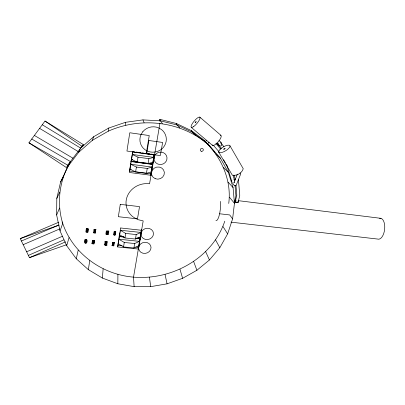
<?xml version="1.0" encoding="UTF-8"?>
<svg xmlns="http://www.w3.org/2000/svg" width="405" height="405" viewBox="0 0 405 405"><rect width="100%" height="100%" fill="white"/><g stroke="black" fill="none" stroke-linecap="round" stroke-linejoin="round"><path stroke-width="0.61" d="M67.999 166.349L78.707 152.255L80.656 148.108L93.626 136.748L108.798 128.02L125.489 122.32L142.95 119.895L160.385 120.817L177.046 124.993L192.223 132.172L205.32 141.978L209.39 145.699L220.391 158.183L228.349 172.348L233.062 187.581L234.46 203.295L232.602 218.908L227.635 233.877L219.809 247.708L209.436 259.964L196.901 270.272L182.62 278.311L167.057 283.834L150.721 286.649L134.126 286.644L117.825 283.763L102.379 278.053L88.346 269.644L76.277 258.749L66.683 245.698L60.016 230.926L56.639 214.959L56.806 198.415L60.613 181.972L70.435 161.56L83.329 144.575L45.001 121.054L28.947 142.813L66.445 167.579L67.686 165.169L70.435 161.56L31.747 139.026M117.825 283.763L117.921 274.317C92.76 267.3 71.093 248.397 62.729 223.393L62.087 221.95M60.016 230.926L62.729 223.393C56.335 202.763 59.505 180.083 70.435 161.56M141.061 233.28L141.021 234.763A6.272 5.645 -11.7 0 0 149.982 238.904A6.272 5.645 -11.7 0 0 151.571 229.675A6.272 5.645 -11.7 0 0 141.522 231.837L141.061 233.28L140.889 232.151M151.278 173.831L151.45 172.819M153.819 159.038L154.583 155.905L155.485 154.502A6.526 6.191 -14.5 0 1 159.899 152.159L161.6 152.179A6.526 6.191 -14.5 0 1 166.921 159.2A6.526 6.191 -14.5 0 1 159.438 164.476A6.526 6.191 -14.5 0 1 154.087 157.474M102.379 278.053L103.143 268.778M130.82 162.638L130.648 164.243L136.404 167.037L147.243 168.465L152.108 167.088L152.938 162.248L148.068 163.574L137.204 162.127L131.423 159.362L132.106 155.069M132.394 152.71L132.202 154.452L138.009 157.186L148.903 158.659L153.773 157.388L154.067 154.507L154.189 154.948L132.597 151.986M119.075 237.107L118.842 239.203L124.264 242.463L134.683 243.537L139.482 241.355L140.246 236.925L135.442 239.056L124.998 237.963L119.556 234.733L119.308 235.74M120.093 231.361L120.27 230.232L125.732 233.437L136.202 234.556L141.011 232.465L141.304 229.645L141.396 230.227M228.734 203.457C231.746 180.691 221.697 157.621 205.32 141.978L204.378 140.353L191.393 130.618L176.347 123.49L159.838 119.338L159.54 121.08M107.117 245.116L105.011 245.04L105.442 245.055M105.011 245.04L105.502 241.77L107.603 241.886M86.305 228.673L88.482 228.896L88.007 232.197L85.835 231.974L86.326 228.638M86.275 232.019L86.731 228.754M86.705 232.141L87.176 228.8L87.612 228.876L87.136 232.136M87.596 232.212L88.072 228.911M84.437 242.317L84.832 239.613M85.222 242.99L85.698 239.75M85.668 243.091L86.128 239.811C88.179 239.011 87.065 244.736 84.787 242.965L85.268 239.684L86.143 239.851M93.98 229.544C95.069 229.301 94.446 233.422 93.484 232.834L93.99 229.508L96.142 229.721M92.36 243.769C92.973 236.474 93.509 243.592 91.935 243.689L92.441 240.423M104.181 244.838L104.586 244.934L105.097 241.669L104.662 241.603M105.437 245.096L105.928 241.826L105.497 241.805M105.887 245.152C107.436 237.892 104.824 244.742 106.302 245.157L106.788 241.927L106.368 241.917M106.738 245.162L107.183 241.891M91.935 243.689L94.087 243.896L94.578 240.666L93.287 240.58L92.801 243.85L93.231 243.886L93.717 240.651M93.499 232.799L95.205 232.996L95.707 229.706M107.158 231.073L106.662 234.343L106.237 234.282L106.738 230.977L108.864 231.144M108.363 234.409L107.938 234.404L108.439 231.133L108.823 231.103M107.978 234.444L108.474 231.174M88.346 269.644L89.733 260.648M113.562 234.865L114.073 231.604M111.75 245.557L112.16 245.648L112.686 242.387M113.997 234.961L114.509 231.66L115.795 231.802L115.283 235.062L113.997 234.925L114.423 235.011L114.934 231.711L114.509 231.701M114.377 242.595L113.096 242.479L112.595 245.739L113.866 245.815L114.352 242.554M130.552 164.85L129.423 171.042L150.756 173.811L154.29 154.366L150.898 175.269L150.447 173.355M122.097 245.698L117.744 245.253L118.311 242.544M118.488 241.431L118.756 239.76M119.647 234.171L119.915 232.485M132.764 151.84L129.473 172.5L151.024 175.284L150.574 173.37M120.629 227.98L141.699 230.293L138.475 249.05L117.749 246.949L120.761 228.025M151.283 171.892L146.423 173.33L135.609 171.928L136.404 167.037M137.204 162.127L138.009 157.186M141.578 230.278L141.487 229.696L138.728 245.764L133.928 247.992L123.535 246.939L124.264 242.463M124.998 237.963L125.732 233.437M146.215 153.682L149.243 135.564L129.782 132.759L126.937 151.04L154.543 154.826M146.423 173.33L147.243 168.465M148.068 163.574L148.903 158.659M133.928 247.992L134.683 243.537M135.442 239.056L136.202 234.556M130.942 161.57L152.381 164.43L152.437 164.03L130.997 161.2L131.281 159.975M139.806 238.373L139.755 238.758L136.009 238.363M159.965 123.262L149.572 183.754A20.29 18.66 -10.9 0 0 127.742 195.24A20.29 18.66 -10.9 0 0 133.665 217.333L138.161 219.697L143.188 220.897L133.523 277.136L134.126 286.644M78.707 152.255L92.32 140.348L108.241 131.19L108.798 128.02M234.642 201.644L235.933 195.853L235.022 185.444M76.277 258.749L78.211 250.143M235.371 201.427L236.798 195.028L235.948 185.257M238.226 202.09L239.765 195.25L238.434 179.81M106.237 234.282L107.938 234.404M138.728 245.764L138.267 247.349L135.781 247.096M66.683 245.698L69.068 237.583M117.921 274.317C160.015 286.183 210.539 263.574 224.78 221.191M92.32 140.348L93.626 136.748M237.37 174.135L233.893 182.873L234.409 182.209M56.639 214.959L59.535 208.074M83.329 144.575L82.407 146.569L45.001 121.054M56.806 198.415L59.722 192.223M60.613 181.972L63.377 176.489M205.057 142.165L206.646 140.282M207.507 144.018L209.096 142.145M105.847 234.141L106.338 230.87M58.786 222.218L20.25 238.606L29.484 257.666L65.514 241.871M28.37 255.383L63.909 239.841M26.624 251.788L62.314 236.312M23.176 244.671L59.687 228.962M21.404 241.015L58.654 225.129M20.25 238.606L59.13 225.094M29.484 257.666L66.577 244.716M108.241 131.19C141.294 116.478 182.245 121.115 209.39 145.699M95.241 233.032L95.641 233.012M113.101 242.519L113.522 242.56L113.015 245.744M118.842 239.203L139.482 241.355M119.09 235.943L120.336 236.074M137.796 237.917L139.042 238.049M119.186 236.247L122.938 236.641M136.688 238.089L139.816 238.418L139.72 237.775M119.156 236.373L123.53 236.834M136.652 238.216L139.781 238.54L140.074 239.76M119.136 236.586L124.76 237.178M120.27 230.232L141.011 232.465M230.971 222.148L377.541 239.041A10.545 5.336 -83.9 0 0 384.659 229.098A10.545 5.336 -83.9 0 0 379.566 218.285M219.601 213.764L229.726 214.954L232.602 218.908M218.584 144.023L217.688 143.8M234.824 200.237L236.08 200.394M238.585 200.703L380.958 218.341M234.738 200.845L235.933 200.991M234.065 202.13L237.062 202.5M131.098 169.26L129.873 169.098L135.609 171.928M130.648 164.243L152.108 167.088M131.423 159.362L132.653 159.529M130.866 161.079L138.201 162.061M139.421 162.223L141.254 162.466M142.479 162.633L143.699 162.795M145.532 163.038L147.364 163.286M148.589 163.448L152.255 163.939L152.381 164.43M130.962 161.352L152.401 164.212L152.766 165.149M132.202 154.452L153.773 157.388M133.139 151.637L134.369 151.804M136.217 152.057L137.447 152.229M139.295 152.482L140.525 152.65M142.373 152.903L143.603 153.07M145.451 153.323L146.681 153.495M147.911 153.662L149.759 153.915M150.989 154.087L152.219 154.254M92.426 240.459L93.292 240.621M112.251 242.337L112.666 242.423M28.947 142.813L67.686 165.169M34.39 135.437L72.981 158.213M39.604 128.375L78.089 151.485M42.272 124.76L80.656 148.108M118.133 243.653L123.535 246.939M220.7 142.762L221.12 143.041M221.363 148.352L216.918 143.162C220.568 149.329 224.821 144.17 219.044 140.656M191.287 127.388L212.503 145.39M199.797 117.111L220.882 135.3M215.86 153.94L220.391 158.183M195.706 135.457L192.223 132.172L191.393 130.618M223.514 167.513L228.349 172.348M216.989 143.026L219.302 145.592M179.82 127.955L177.046 124.993L176.347 123.49M228.071 182.128L233.062 187.581M204.378 140.353L205.988 142.18M207.198 143.552L208.808 145.375M210.013 146.747L212.023 149.03M212.827 149.941L214.842 152.224M213.43 145.329L219.049 151.789M215.926 143.532L220.76 149.116M220.624 142.783L223.879 146.595M229.458 197.215L234.46 203.295M162.37 123.596L160.385 120.817L159.838 119.338M218.943 145.228L218.457 143.881M223.008 226.582L227.635 233.877M232.48 182.594C232.875 183.789 234.865 187.555 236.247 185.12L240.671 174.028L240.099 172.92M218.624 151.991L232.348 175.193C236.52 176.221 242.256 172.94 243.243 168.718L230.02 145.881A6.5 2.258 -30.5 0 0 220.998 148.524A6.5 2.258 -30.5 0 0 221.965 152.472A6.5 2.258 -30.5 0 0 230.02 145.881M223.6 159.747L225.377 162.957M225.97 164.03L227.159 166.166L231.68 181.111M215.546 239.866L219.809 247.708M205.639 251.642L209.436 259.964M142.95 119.895L144.079 122.649M107.517 234.389C108.778 229.883 107.193 230.02 107.097 234.373M193.646 261.539L196.901 270.272M233.133 175.638L234.561 180.402M233.958 175.092L235.376 179.911M179.972 269.244L182.62 278.311M94.78 232.966C96.046 228.471 94.436 228.531 94.35 232.941M165.068 274.524L167.057 283.834M149.415 277.192L150.721 286.649M138.232 247.207L138.475 249.05M138.029 246.579L138.353 249.04M125.489 122.32L125.763 125.206M117.673 245.719L117.749 246.949M233.842 179.491A1.488 1.367 -30.8 0 1 234.53 181.005M231.862 181.551A1.488 1.367 -30.8 0 1 231.852 180.159M220.386 201.417A11.239 2.708 -83.2 0 1 219.464 214.387A11.239 2.708 -83.2 0 1 215.936 220.416M220.279 135.184A6.561 2.081 -49.6 0 1 218.447 141.527A6.561 2.081 -49.6 0 1 212.205 144.904M238.059 201.796A1.463 0.486 12.7 0 1 237.097 202.323A1.463 0.486 12.7 0 1 235.361 201.467M227.488 166.323A1.478 0.547 -22.9 0 1 227.195 165.847M237.872 201.574A1.468 0.653 15.1 0 1 237.897 202.444A1.468 0.653 15.1 0 1 236.095 202.222A1.468 0.653 15.1 0 1 235.447 201.27M234.292 201.128A1.468 0.658 14.9 0 1 234.384 201.968M234.48 201.366A1.463 0.486 12.6 0 1 234.606 201.513A1.463 0.486 12.6 0 1 234.409 201.842M138.718 247.247L138.682 248.705A6.227 5.548 -11.5 0 0 147.582 252.74A6.227 5.548 -11.5 0 0 149.141 243.663A6.227 5.548 -11.5 0 0 139.173 245.83L138.718 247.247M86.554 239.821L86.093 243.101L86.569 239.861M94.142 240.646L93.682 243.916L94.173 240.686M115.359 231.761L114.873 235.062L115.359 231.761M113.947 242.565L113.461 245.825L113.947 242.565M120.28 204.363L118.346 216.705L137.472 218.862L139.533 206.616L120.28 204.363M148.893 140.5L146.686 153.713L160.329 155.581L162.633 142.454L148.893 140.5M196.106 121.703C195.19 123.884 194.527 122.001 196.106 121.703M142.854 131.65L141.036 134.531A13.238 12.717 -11.5 0 0 144.818 149.566C150.366 153.773 158.826 152.776 163.311 147.471A13.238 12.717 -11.5 0 0 161.565 129.605L158.633 127.869A13.238 12.717 -11.5 0 0 142.854 131.65M225.008 148.529L224.947 148.478A0.815 0.284 -30.5 0 0 223.742 149.03A0.815 0.284 -30.5 0 0 224.157 149.334A0.815 0.284 -30.5 0 0 225.008 148.529M193.686 126.573A6.677 1.833 -49.8 0 0 200.065 117.531A6.677 1.833 -49.8 0 0 192.927 122.669A6.677 1.833 -49.8 0 0 193.686 126.573M201.518 151.313A1.534 1.448 -28.8 0 0 203.229 149.308A1.534 1.448 -28.8 0 0 200.652 148.954A1.534 1.448 -28.8 0 0 201.518 151.313M155.221 178.681A6.475 6.08 -13.5 0 0 164.349 172.327A6.475 6.08 -13.5 0 0 154.189 168.191A6.475 6.08 -13.5 0 0 155.221 178.681"/></g></svg>
